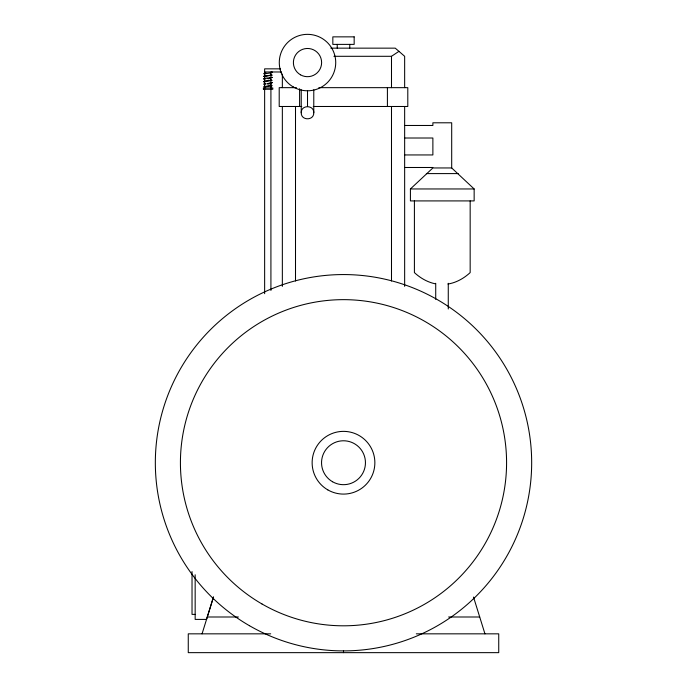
<?xml version="1.0" encoding="UTF-8"?>
<svg xmlns="http://www.w3.org/2000/svg" width="687" height="687" viewBox="0 0 687 687"><rect width="100%" height="100%" fill="white"/><g stroke="black" fill="none" stroke-linecap="round" stroke-linejoin="round"><path stroke-width="1.03" d="M301.232 112.754C300.932 104.699 314.079 104.699 313.779 112.754C314.079 120.809 300.932 120.809 301.232 112.754L301.232 89.757M213.451 597.055L206.538 619.408L195.16 619.408L195.16 574.779M202.055 633.835L213.477 597.08M263.55 86.777L271.331 85.317L270.79 85.557L271.425 85.772L270.24 85.437M410.422 188.959L432.879 167.954L451.694 167.954L474.15 188.959L474.15 200.913L410.422 200.913L410.422 188.959L474.15 188.959M333.899 56.3L391.496 56.3L398.941 51.353M264.89 73.724L270.961 72.916M447.984 284.032C456.348 282.666 463.991 278.304 470.166 272.602L470.166 200.913M265.921 72.865L263.61 73.569L264.813 74.23M264.907 76.343L272.318 75.201L270.523 74.29M265.86 78.756L264.581 78.739M265.843 83.376L263.542 84.08L264.735 84.75M266.015 84.012L264.727 84.003M264.83 86.863L272.241 85.712L270.455 84.802M268.832 77.76L270.189 77.588M269.115 77.811L270.541 77.631M269.218 78.37L270.738 78.172M268.892 83.067L270.343 82.844M269.184 83.702L270.652 83.513M267.243 77.94L263.387 78.825L264.589 79.486M271.588 72.616L272.387 72.135L271.648 71.98M267.784 78.627C266.917 77.236 268.334 79.735 269.407 78.447M267.561 83.891C266.625 82.534 268.308 84.999 269.364 83.625M330.825 48.15L395.248 48.15L404.652 56.3L404.652 87.661M280.536 68.846L264.641 68.846L264.641 293.684M264.641 71.98L281.567 71.98M296.449 87.661L279.205 87.661L279.205 106.485L301.765 106.485M318.871 87.661L407.795 87.661L407.795 106.485L313.246 106.485M263.387 89.224L272.799 89.267L272.799 87.97L263.387 87.97L263.387 89.267M404.652 125.472L432.879 125.472L432.879 122.793L451.694 122.793L451.694 167.954M404.652 138.01L432.879 138.01L432.879 154.944L404.652 154.944M404.652 167.491L432.879 167.491M426.361 173.596L458.22 173.596M195.16 614.393L192.025 614.393L192.025 571.567M207.294 616.995L238.389 616.995M448.611 616.995L479.706 616.995M270.695 633.835L188.264 633.835L188.264 652.65L498.736 652.65L498.736 633.835L416.305 633.835M270.3 79.546L272.086 80.456L264.512 81.358L265.096 81.521M434.974 283.74C427.228 282.074 420.195 277.943 414.407 272.602L414.407 200.913M264.89 76.884L263.628 76.257L271.193 75.089M264.667 82.139L263.404 81.513L270.97 80.345M473.523 597.08L484.945 633.835M448.267 283.302L448.267 308.987M435.721 283.302L435.721 299.352M404.652 106.485L404.652 286.35M391.496 56.3L391.496 87.661M391.496 106.485L391.496 281M387.408 87.661L387.408 106.485M349.769 44.389L349.769 48.15M343.5 650.563L343.5 652.65M337.231 44.389L337.231 48.15M313.779 89.757L313.779 112.754M307.51 90.804L307.51 106.485M299.592 88.709L299.592 106.485M295.504 106.485L295.504 281M282.348 74.076L282.348 87.661M282.348 106.485L282.348 286.35M270.918 71.98L270.918 290.472M272.164 77.399L270.927 77.537L272.164 77.399M272.31 82.655L271.082 82.792L272.31 82.655M265.474 76.188L264.246 76.523L265.474 76.188M265.251 81.444L264.023 81.779L265.251 81.444M354.166 36.858L332.834 36.858L332.834 44.389L354.166 44.389L354.166 36.858M293.392 87.017A28.227 28.227 0 0 0 335.728 62.577A28.227 28.227 0 0 0 293.392 38.129A28.227 28.227 0 0 0 293.392 87.017M300.451 74.797A14.109 14.109 0 0 0 321.619 62.577A14.109 14.109 0 0 0 300.451 50.357A14.109 14.109 0 0 0 300.451 74.797M249.415 625.685A188.169 188.169 0 0 0 531.669 462.729A188.169 188.169 0 0 0 249.415 299.772A188.169 188.169 0 0 0 249.415 625.685M261.962 603.959A163.077 163.077 0 0 0 506.577 462.729A163.077 163.077 0 0 0 261.962 321.499A163.077 163.077 0 0 0 261.962 603.959M327.819 489.891A31.362 31.362 0 0 0 374.862 462.729A31.362 31.362 0 0 0 327.819 435.567A31.362 31.362 0 0 0 327.819 489.891M332.525 481.742A21.95 21.95 0 0 0 365.45 462.729A21.95 21.95 0 0 0 332.525 443.716A21.95 21.95 0 0 0 332.525 481.742"/></g></svg>
